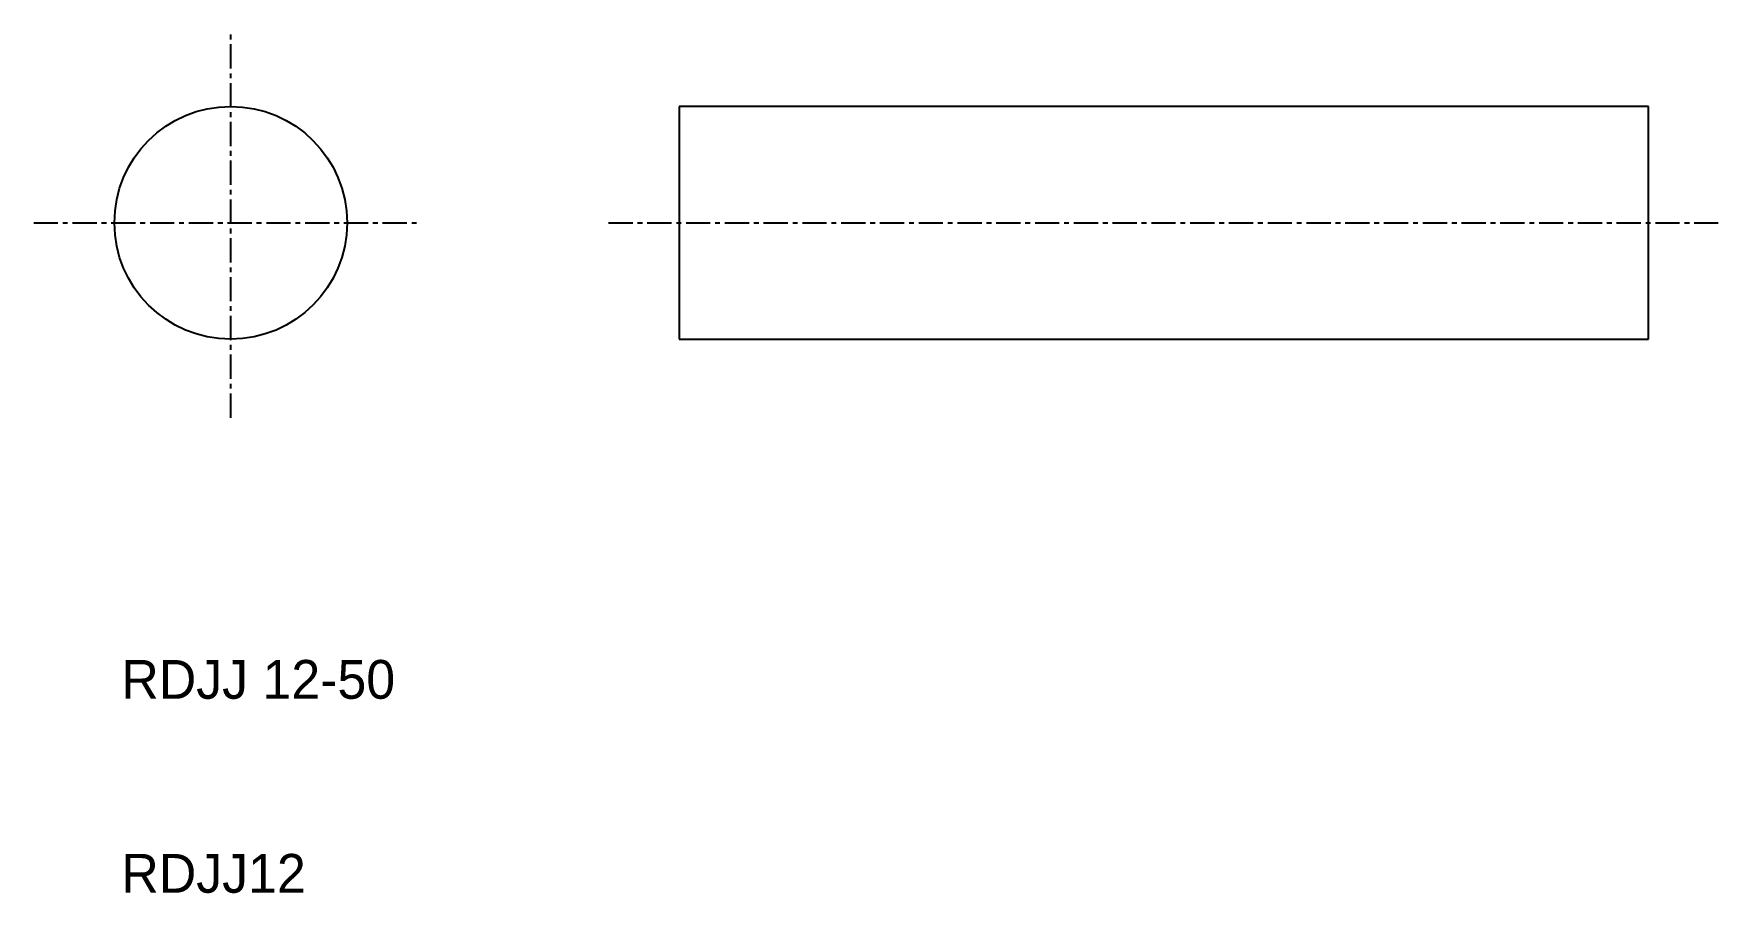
# Model space of a CAD drawing. Extents: x 0 to 86.9, y 0 to 44.3.
import ezdxf

# ---------------------------------------------------------------- set-up
doc = ezdxf.new("R2010")
doc.units = 0
doc.linetypes.add('CENTER', pattern=[2, 1.25, -0.25, 0.25, -0.25])
doc.layers.get('0').update_dxf_attribs({"linetype": 'CONTINUOUS'})
doc.layers.add('CENTER', color=1, linetype='CENTER')

msp = doc.modelspace()

# ---------------------------------------------------------------- linework, layer by layer
at = {"color": 7, "linetype": 'CONTINUOUS'}
for p, q in [((83.301, 40.538), (33.301, 40.538)), ((33.301, 40.538), (33.301, 28.538)), ((83.301, 28.538), (83.301, 40.538)), ((33.301, 28.538), (83.301, 28.538))]:
    msp.add_line(p, q, dxfattribs=at)
msp.add_circle((10.163, 34.538), 6, dxfattribs=at)
at = {"layer": 'CENTER', "color": 1, "linetype": 'CENTER'}
for p, q in [((10.163, 24.491), (10.163, 44.286)), ((0, 34.538), (19.962, 34.538)), ((29.649, 34.538), (86.893, 34.538))]:
    msp.add_line(p, q, dxfattribs=at)

# ---------------------------------------------------------------- texts
at = {"color": 7, "linetype": 'CONTINUOUS'}
for s, p in [('RDJJ 12-50', (4.523, 10)), ('RDJJ12', (4.523, 0))]:
    msp.add_text(s, height=2, dxfattribs=at).set_placement(p)

doc.saveas('drawing.dxf')
